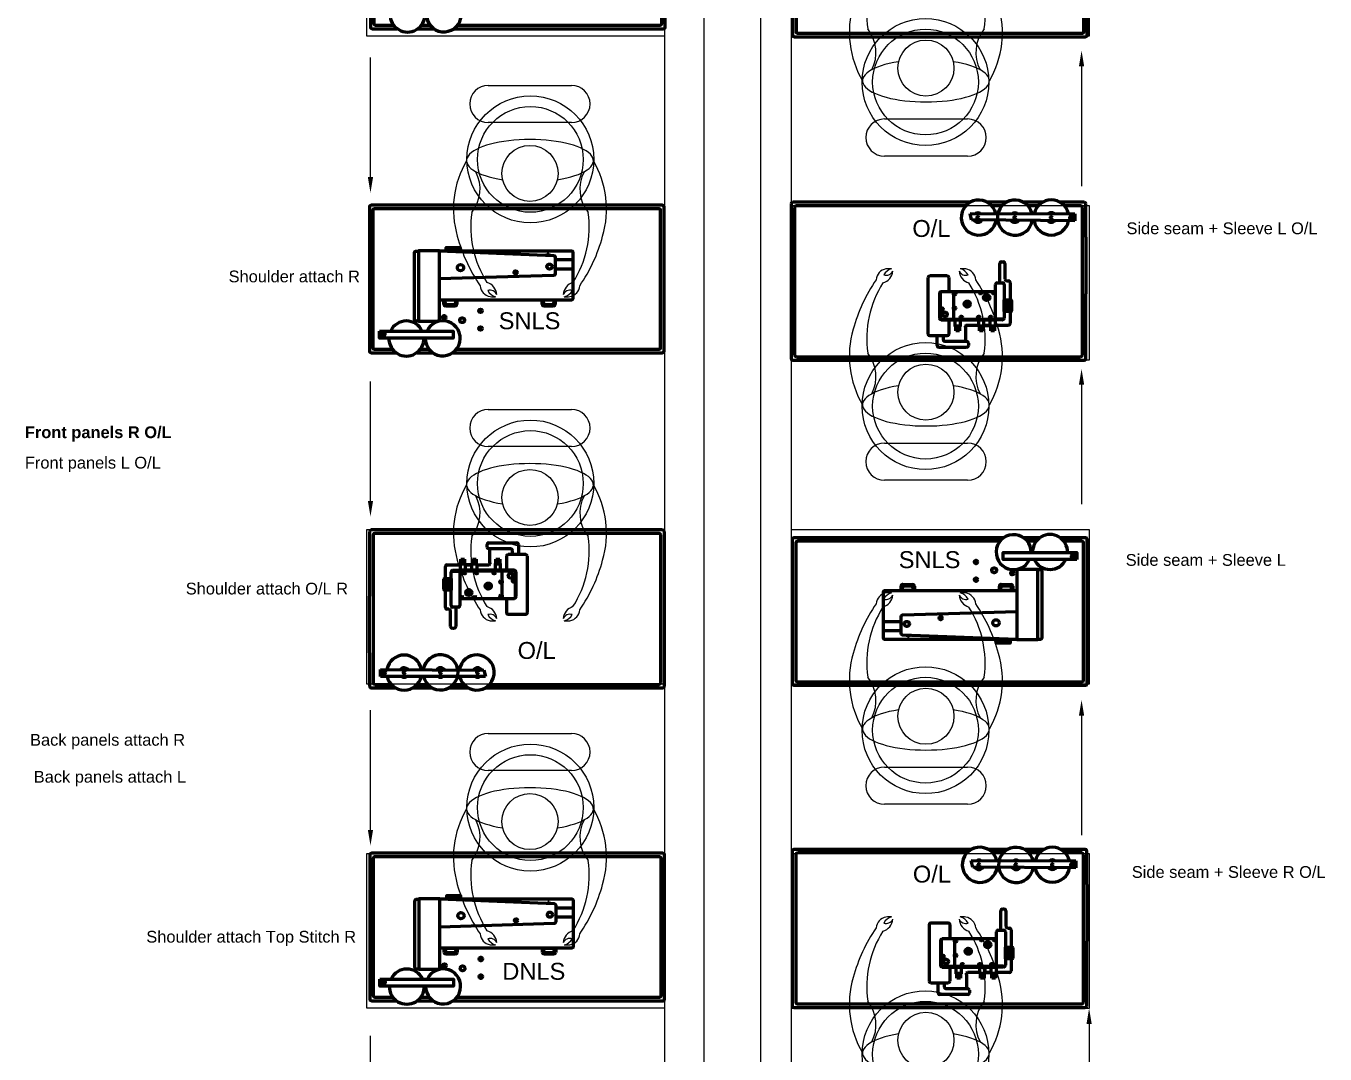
# Model space of a CAD drawing. Header units: feet. Extents: x 200 to 992, y 45 to 257.
# Drawn here: x 291.56 to 306.92, y 198.91 to 211.06 of the extents above; entities that cross this region are included whole.
import ezdxf

# ---------------------------------------------------------------- set-up
doc = ezdxf.new("R2010")
doc.units = ezdxf.units.FT
doc.header["$MEASUREMENT"] = 0
for name, color, linetype in [('assembly operations', 80, 'Continuous'), ('dimension', 100, 'Continuous'), ('machines', 21, 'Continuous'), ('ol mc', 190, 'Continuous'), ('prep side', 220, 'Continuous'), ('shank', 77, 'Continuous')]:
    doc.layers.add(name, color=color, linetype=linetype)
doc.styles.get("Standard").update_dxf_attribs({"font": 'arial.ttf'})

# ---------------------------------------------------------------- blocks, each defined once
blk = doc.blocks.new('snls block')
at = {"layer": 'machines', "linetype": 'ByBlock', "lineweight": 100}
for p, q in [((54.586, 84.152), (54.586, 84.133)), ((54.586, 84.152), (54.605, 84.152)), ((54.607, 84.133), (54.605, 84.152)), ((54.888, 84.077), (54.681, 84.077)), ((54.889, 83.97), (54.681, 83.97)), ((53.361, 83.553), (53.361, 83.605)), ((53.361, 83.605), (53.517, 83.605)), ((53.378, 83.57), (53.378, 83.605)), ((53.501, 83.605), (53.501, 83.57)), ((53.517, 83.605), (53.517, 83.553)), ((54.524, 83.553), (54.524, 83.605)), ((54.524, 83.605), (54.681, 83.605)), ((54.541, 83.57), (54.541, 83.605)), ((54.664, 83.605), (54.664, 83.57)), ((54.681, 83.605), (54.681, 83.553)), ((53.497, 83.533), (53.382, 83.533)), ((53.48, 83.549), (53.398, 83.549)), ((54.66, 83.533), (54.545, 83.533)), ((54.643, 83.549), (54.562, 83.549))]:
    blk.add_line(p, q, dxfattribs=at)
for points in [[(53.469, 82.981), (55.947, 82.981, 0.414214), (55.968, 83.002), (55.968, 84.703, 0.414214), (55.947, 84.724), (52.502, 84.724, 0.414214), (52.482, 84.703), (52.482, 83.002, 0.414214), (52.502, 82.981), (52.798, 82.981)], [(53.513, 83.023), (55.905, 83.023, 0.414214), (55.926, 83.043), (55.926, 84.662, 0.414214), (55.905, 84.683), (52.544, 84.683, 0.414214), (52.523, 84.662), (52.523, 83.043, 0.414214), (52.544, 83.023), (52.755, 83.023)]]:
    blk.add_lwpolyline(points, format="xyb", dxfattribs=at)
for points in [[(53.063, 83.355), (53.037, 83.355, -0.414214), (53.016, 83.375), (53.016, 84.161, -0.414214), (53.037, 84.182), (53.063, 84.182)], [(53.312, 84.185), (53.063, 84.185), (53.063, 83.355), (53.291, 83.355, 0.414214), (53.312, 83.375)], [(53.312, 84.185), (54.661, 84.131, -0.402601), (54.681, 84.11), (54.681, 83.914, -0.405445), (54.661, 83.893), (53.312, 83.853)], [(53.312, 84.185), (54.868, 84.185, -0.414214), (54.889, 84.164), (54.889, 83.624, -0.414214), (54.868, 83.604), (53.312, 83.604)]]:
    blk.add_lwpolyline(points, format="xyb", close=True, dxfattribs=at)
for points in [[(53.557, 84.185), (53.392, 84.185), (53.392, 84.225), (53.557, 84.225)], [(53.505, 84.185), (53.404, 84.185), (53.404, 84.222), (53.505, 84.222)], [(52.603, 83.237), (53.474, 83.237), (53.474, 83.154), (52.603, 83.154)], [(52.603, 83.237), (53.474, 83.237), (53.474, 83.154), (52.603, 83.154)]]:
    blk.add_lwpolyline(points, close=True, dxfattribs=at)
for points in [[(53.042, 82.981), (53.23, 82.981)], [(53.085, 83.023), (53.186, 83.023)]]:
    blk.add_lwpolyline(points, dxfattribs=at)
for centre, radius in [((54.613, 83.999), 0.0303), ((53.56, 83.986), 0.0369), ((54.212, 83.931), 0.0196), ((53.366, 83.399), 0.0206), ((53.796, 83.476), 0.0206), ((53.58, 83.365), 0.0285), ((53.796, 83.267), 0.0206), ((52.644, 83.202), 0.0219), ((52.644, 83.202), 0.0219)]:
    blk.add_circle(centre, radius, dxfattribs=at)
for centre, radius, start, end in [((53.398, 83.57), 0.0208, 180, 270), ((53.48, 83.57), 0.0208, 270, 0), ((54.562, 83.57), 0.0208, 180, 270), ((54.643, 83.57), 0.0208, 270, 0), ((53.382, 83.553), 0.0208, 180, 270), ((53.497, 83.553), 0.0208, 270, 0), ((54.545, 83.553), 0.0208, 180, 270), ((54.66, 83.553), 0.0208, 270, 0), ((52.92, 83.149), 0.207, 25.1747, 154.8253), ((53.35, 83.151), 0.207, 179.1324, 155.4718), ((52.92, 83.149), 0.207, 178.5457, 1.4543)]:
    blk.add_arc(centre, radius, start, end, dxfattribs=at)
blk = doc.blocks.new('sewing line')
for points in [[(-143.00379, 2.03551), (-143.00379, 65.14488), (-144.50379, 65.14488), (-144.50379, 2.03551)], [(-146.58825, 32.09349), (-145.60395, 32.09349)], [(-146.58825, 32.09349), (-145.60395, 32.09349)], [(-145.60395, 31.65416), (-146.58825, 31.65416)], [(-145.60395, 31.65416), (-146.58825, 31.65416)], [(-141.90364, 31.6962), (-140.91934, 31.6962)], [(-140.91934, 31.25687), (-141.90364, 31.25687)], [(-146.58825, 28.26349), (-145.60395, 28.26349)], [(-146.58825, 28.26349), (-145.60395, 28.26349)], [(-145.60395, 27.82416), (-146.58825, 27.82416)], [(-145.60395, 27.82416), (-146.58825, 27.82416)], [(-141.90364, 27.8662), (-140.91934, 27.8662)], [(-140.91934, 27.42687), (-141.90364, 27.42687)], [(-146.58825, 24.43349), (-145.60395, 24.43349)], [(-146.58825, 24.43349), (-145.60395, 24.43349)], [(-145.60395, 23.99416), (-146.58825, 23.99416)], [(-145.60395, 23.99416), (-146.58825, 23.99416)], [(-141.90364, 24.0362), (-140.91934, 24.0362)], [(-140.91934, 23.59687), (-141.90364, 23.59687)]]:
    blk.add_lwpolyline(points)
for points in [[(-144.50379, 32.67548), (-148.02443, 32.67548), (-148.02443, 34.50555), (-144.50379, 34.50555)], [(-143.00379, 34.50488), (-139.48316, 34.50488), (-139.48316, 32.67481), (-143.00379, 32.67481)], [(-143.00379, 30.67488), (-139.48316, 30.67488), (-139.48316, 28.84481), (-143.00379, 28.84481)], [(-144.50379, 25.01548), (-148.02443, 25.01548), (-148.02443, 26.84555), (-144.50379, 26.84555)], [(-144.50379, 25.01548), (-148.02443, 25.01548), (-148.02443, 26.84555), (-144.50379, 26.84555)], [(-143.00379, 26.84488), (-139.48316, 26.84488), (-139.48316, 25.01481), (-143.00379, 25.01481)], [(-144.50379, 21.18548), (-148.02443, 21.18548), (-148.02443, 23.01555), (-144.50379, 23.01555)], [(-143.00379, 23.01488), (-139.48316, 23.01488), (-139.48316, 21.18481), (-143.00379, 21.18481)]]:
    blk.add_lwpolyline(points, close=True)
at = {"linetype": 'ByBlock', "lineweight": -2}
for points in [[(-147.98115, 31.0087), (-147.98115, 32.42216)], [(-139.57244, 32.31696), (-139.57244, 30.9035)], [(-147.98115, 27.18164), (-147.98115, 28.5951)], [(-139.57244, 28.55522), (-139.57244, 27.14176)], [(-147.98115, 23.29433), (-147.98115, 24.70779)], [(-139.57244, 24.64453), (-139.57244, 23.23108)], [(-139.48316, 20.99981), (-139.48316, 19.58635)], [(-147.98115, 19.44647), (-147.98115, 20.85993)]]:
    blk.add_lwpolyline(points, dxfattribs=at)
for centre, radius in [((-141.41764, 32.13245), 0.75), ((-141.41764, 32.13245), 0.625), ((-141.41276, 32.29764), 0.3314), ((-146.08995, 31.21791), 0.75), ((-146.08995, 31.21791), 0.75), ((-146.08995, 31.21791), 0.625), ((-146.08995, 31.21791), 0.625), ((-146.09483, 31.05272), 0.3314), ((-146.09483, 31.05272), 0.3314), ((-141.41764, 28.30245), 0.75), ((-141.41764, 28.30245), 0.625), ((-141.41276, 28.46764), 0.3314), ((-146.08995, 27.38791), 0.75), ((-146.08995, 27.38791), 0.75), ((-146.08995, 27.38791), 0.625), ((-146.08995, 27.38791), 0.625), ((-146.09483, 27.22272), 0.3314), ((-146.09483, 27.22272), 0.3314), ((-141.41764, 24.47245), 0.75), ((-141.41764, 24.47245), 0.625), ((-141.41276, 24.63764), 0.3314), ((-146.08995, 23.55791), 0.75), ((-146.08995, 23.55791), 0.75), ((-146.08995, 23.55791), 0.625), ((-146.08995, 23.55791), 0.625), ((-146.09483, 23.39272), 0.3314), ((-146.09483, 23.39272), 0.3314), ((-141.41764, 20.64245), 0.75), ((-141.41764, 20.64245), 0.625), ((-141.41276, 20.80764), 0.3314)]:
    blk.add_circle(centre, radius)
for centre, radius, start, end in [((-140.88169, 32.92799), 1.23125, 147.594752, 187.866058), ((-141.94383, 32.92799), 1.23125, 352.133942, 32.405248), ((-141.18924, 32.71945), 1.12909, 163.502483, 210.433937), ((-141.63627, 32.71945), 1.12909, 329.566063, 16.497517), ((-142.44409, 32.48202), 0.44097, 332.367472, 38.991579), ((-140.38143, 32.48202), 0.44097, 141.008421, 207.632528), ((-146.58825, 31.87383), 0.21966, 90, 270), ((-146.58825, 31.87383), 0.21966, 90, 270), ((-145.60395, 31.87383), 0.21966, 270, 90), ((-145.60395, 31.87383), 0.21966, 270, 90), ((-141.90364, 31.47653), 0.21966, 90, 270), ((-140.91934, 31.47653), 0.21966, 270, 90), ((-145.87132, 30.63091), 1.12909, 149.566063, 196.497517), ((-145.87132, 30.63091), 1.12909, 149.566063, 196.497517), ((-146.31834, 30.63091), 1.12909, 343.502483, 30.433937), ((-146.31834, 30.63091), 1.12909, 343.502483, 30.433937), ((-147.12616, 30.86834), 0.44097, 321.008421, 27.632528), ((-147.12616, 30.86834), 0.44097, 321.008421, 27.632528), ((-145.0635, 30.86834), 0.44097, 152.367472, 218.991579), ((-145.0635, 30.86834), 0.44097, 152.367472, 218.991579), ((-145.56376, 30.42237), 1.23125, 172.133942, 212.405248), ((-145.56376, 30.42237), 1.23125, 172.133942, 212.405248), ((-146.6259, 30.42237), 1.23125, 327.594752, 7.866058), ((-146.6259, 30.42237), 1.23125, 327.594752, 7.866058), ((-145.09322, 30.81412), 1.92771, 195.151137, 214.435473), ((-145.09322, 30.81412), 1.92771, 195.151137, 214.435473), ((-147.09644, 30.81412), 1.92771, 325.564527, 344.848863), ((-147.09644, 30.81412), 1.92771, 325.564527, 344.848863), ((-141.86066, 29.78554), 0.14081, 100.122504, 175.609876), ((-141.96501, 29.91234), 0.16061, 285.828882, 355.212594), ((-141.78159, 29.7845), 0.1464, 104.680297, 152.481191), ((-141.88539, 29.93741), 0.08916, 253.018909, 334.439991), ((-141.83096, 29.20739), 0.71883, 89.022524, 94.34402), ((-140.94013, 29.93741), 0.08916, 205.560009, 286.981091), ((-140.86051, 29.91234), 0.16061, 184.787406, 254.171118), ((-140.99456, 29.20739), 0.71883, 85.65598, 90.977476), ((-141.04393, 29.7845), 0.1464, 27.518809, 75.319703), ((-140.96486, 29.78554), 0.14081, 4.390124, 79.877496), ((-146.54273, 29.73482), 0.14081, 184.390124, 259.877496), ((-146.54273, 29.73482), 0.14081, 184.390124, 259.877496), ((-146.64708, 29.60802), 0.16061, 4.787406, 74.171118), ((-146.64708, 29.60802), 0.16061, 4.787406, 74.171118), ((-146.56746, 29.58295), 0.08916, 25.560009, 106.981091), ((-146.56746, 29.58295), 0.08916, 25.560009, 106.981091), ((-146.46366, 29.73586), 0.1464, 207.518809, 255.319703), ((-146.46366, 29.73586), 0.1464, 207.518809, 255.319703), ((-145.54258, 29.60802), 0.16061, 105.828882, 175.212594), ((-145.54258, 29.60802), 0.16061, 105.828882, 175.212594), ((-145.6222, 29.58295), 0.08916, 73.018909, 154.439991), ((-145.6222, 29.58295), 0.08916, 73.018909, 154.439991), ((-145.726, 29.73586), 0.1464, 284.680297, 332.481191), ((-145.726, 29.73586), 0.1464, 284.680297, 332.481191), ((-145.64693, 29.73482), 0.14081, 280.122504, 355.609876), ((-145.64693, 29.73482), 0.14081, 280.122504, 355.609876), ((-140.41115, 28.70624), 1.92771, 145.564527, 164.848863), ((-140.88169, 29.09799), 1.23125, 147.594752, 187.866058), ((-141.94383, 29.09799), 1.23125, 352.133942, 32.405248), ((-142.41437, 28.70624), 1.92771, 15.151137, 34.435473), ((-146.51303, 30.31297), 0.71883, 265.65598, 270.977476), ((-146.51303, 30.31297), 0.71883, 265.65598, 270.977476), ((-145.67663, 30.31297), 0.71883, 269.022524, 274.34402), ((-145.67663, 30.31297), 0.71883, 269.022524, 274.34402), ((-141.18924, 28.88945), 1.12909, 163.502483, 210.433937), ((-141.63627, 28.88945), 1.12909, 329.566063, 16.497517), ((-142.44409, 28.65202), 0.44097, 332.367472, 38.991579), ((-140.38143, 28.65202), 0.44097, 141.008421, 207.632528), ((-146.58825, 28.04383), 0.21966, 90, 270), ((-146.58825, 28.04383), 0.21966, 90, 270), ((-145.60395, 28.04383), 0.21966, 270, 90), ((-145.60395, 28.04383), 0.21966, 270, 90), ((-141.90364, 27.64653), 0.21966, 90, 270), ((-140.91934, 27.64653), 0.21966, 270, 90), ((-145.87132, 26.80091), 1.12909, 149.566063, 196.497517), ((-145.87132, 26.80091), 1.12909, 149.566063, 196.497517), ((-146.31834, 26.80091), 1.12909, 343.502483, 30.433937), ((-146.31834, 26.80091), 1.12909, 343.502483, 30.433937), ((-147.12616, 27.03834), 0.44097, 321.008421, 27.632528), ((-147.12616, 27.03834), 0.44097, 321.008421, 27.632528), ((-145.0635, 27.03834), 0.44097, 152.367472, 218.991579), ((-145.0635, 27.03834), 0.44097, 152.367472, 218.991579), ((-145.56376, 26.59237), 1.23125, 172.133942, 212.405248), ((-145.56376, 26.59237), 1.23125, 172.133942, 212.405248), ((-146.6259, 26.59237), 1.23125, 327.594752, 7.866058), ((-146.6259, 26.59237), 1.23125, 327.594752, 7.866058), ((-145.09322, 26.98412), 1.92771, 195.151137, 214.435473), ((-145.09322, 26.98412), 1.92771, 195.151137, 214.435473), ((-147.09644, 26.98412), 1.92771, 325.564527, 344.848863), ((-147.09644, 26.98412), 1.92771, 325.564527, 344.848863), ((-140.41115, 24.87624), 1.92771, 145.564527, 164.848863), ((-141.86066, 25.95554), 0.14081, 100.122504, 175.609876), ((-141.96501, 26.08234), 0.16061, 285.828882, 355.212594), ((-141.78159, 25.9545), 0.1464, 104.680297, 152.481191), ((-141.88539, 26.10741), 0.08916, 253.018909, 334.439991), ((-141.83096, 25.37739), 0.71883, 89.022524, 94.34402), ((-140.94013, 26.10741), 0.08916, 205.560009, 286.981091), ((-140.86051, 26.08234), 0.16061, 184.787406, 254.171118), ((-140.99456, 25.37739), 0.71883, 85.65598, 90.977476), ((-141.04393, 25.9545), 0.1464, 27.518809, 75.319703), ((-140.96486, 25.95554), 0.14081, 4.390124, 79.877496), ((-142.41437, 24.87624), 1.92771, 15.151137, 34.435473), ((-146.54273, 25.90482), 0.14081, 184.390124, 259.877496), ((-146.54273, 25.90482), 0.14081, 184.390124, 259.877496), ((-146.64708, 25.77802), 0.16061, 4.787406, 74.171118), ((-146.64708, 25.77802), 0.16061, 4.787406, 74.171118), ((-146.56746, 25.75295), 0.08916, 25.560009, 106.981091), ((-146.56746, 25.75295), 0.08916, 25.560009, 106.981091), ((-146.46366, 25.90586), 0.1464, 207.518809, 255.319703), ((-146.46366, 25.90586), 0.1464, 207.518809, 255.319703), ((-145.54258, 25.77802), 0.16061, 105.828882, 175.212594), ((-145.54258, 25.77802), 0.16061, 105.828882, 175.212594), ((-145.6222, 25.75295), 0.08916, 73.018909, 154.439991), ((-145.6222, 25.75295), 0.08916, 73.018909, 154.439991), ((-145.726, 25.90586), 0.1464, 284.680297, 332.481191), ((-145.726, 25.90586), 0.1464, 284.680297, 332.481191), ((-145.64693, 25.90482), 0.14081, 280.122504, 355.609876), ((-145.64693, 25.90482), 0.14081, 280.122504, 355.609876), ((-140.88169, 25.26799), 1.23125, 147.594752, 187.866058), ((-141.94383, 25.26799), 1.23125, 352.133942, 32.405248), ((-146.51303, 26.48297), 0.71883, 265.65598, 270.977476), ((-146.51303, 26.48297), 0.71883, 265.65598, 270.977476), ((-145.67663, 26.48297), 0.71883, 269.022524, 274.34402), ((-145.67663, 26.48297), 0.71883, 269.022524, 274.34402), ((-141.18924, 25.05945), 1.12909, 163.502483, 210.433937), ((-141.63627, 25.05945), 1.12909, 329.566063, 16.497517), ((-142.44409, 24.82202), 0.44097, 332.367472, 38.991579), ((-140.38143, 24.82202), 0.44097, 141.008421, 207.632528), ((-146.58825, 24.21383), 0.21966, 90, 270), ((-146.58825, 24.21383), 0.21966, 90, 270), ((-145.60395, 24.21383), 0.21966, 270, 90), ((-145.60395, 24.21383), 0.21966, 270, 90), ((-141.90364, 23.81653), 0.21966, 90, 270), ((-140.91934, 23.81653), 0.21966, 270, 90), ((-145.87132, 22.97091), 1.12909, 149.566063, 196.497517), ((-145.87132, 22.97091), 1.12909, 149.566063, 196.497517), ((-146.31834, 22.97091), 1.12909, 343.502483, 30.433937), ((-146.31834, 22.97091), 1.12909, 343.502483, 30.433937), ((-147.12616, 23.20834), 0.44097, 321.008421, 27.632528), ((-147.12616, 23.20834), 0.44097, 321.008421, 27.632528), ((-145.0635, 23.20834), 0.44097, 152.367472, 218.991579), ((-145.0635, 23.20834), 0.44097, 152.367472, 218.991579), ((-145.56376, 22.76237), 1.23125, 172.133942, 212.405248), ((-145.56376, 22.76237), 1.23125, 172.133942, 212.405248), ((-146.6259, 22.76237), 1.23125, 327.594752, 7.866058), ((-146.6259, 22.76237), 1.23125, 327.594752, 7.866058), ((-145.09322, 23.15412), 1.92771, 195.151137, 214.435473), ((-145.09322, 23.15412), 1.92771, 195.151137, 214.435473), ((-147.09644, 23.15412), 1.92771, 325.564527, 344.848863), ((-147.09644, 23.15412), 1.92771, 325.564527, 344.848863), ((-140.41115, 21.04624), 1.92771, 145.564527, 164.848863), ((-141.86066, 22.12554), 0.14081, 100.122504, 175.609876), ((-141.96501, 22.25234), 0.16061, 285.828882, 355.212594), ((-141.78159, 22.1245), 0.1464, 104.680297, 152.481191), ((-141.88539, 22.27741), 0.08916, 253.018909, 334.439991), ((-141.83096, 21.54739), 0.71883, 89.022524, 94.34402), ((-140.94013, 22.27741), 0.08916, 205.560009, 286.981091), ((-140.86051, 22.25234), 0.16061, 184.787406, 254.171118), ((-140.99456, 21.54739), 0.71883, 85.65598, 90.977476), ((-141.04393, 22.1245), 0.1464, 27.518809, 75.319703), ((-140.96486, 22.12554), 0.14081, 4.390124, 79.877496), ((-142.41437, 21.04624), 1.92771, 15.151137, 34.435473), ((-146.54273, 22.07482), 0.14081, 184.390124, 259.877496), ((-146.54273, 22.07482), 0.14081, 184.390124, 259.877496), ((-146.64708, 21.94802), 0.16061, 4.787406, 74.171118), ((-146.64708, 21.94802), 0.16061, 4.787406, 74.171118), ((-146.56746, 21.92295), 0.08916, 25.560009, 106.981091), ((-146.56746, 21.92295), 0.08916, 25.560009, 106.981091), ((-146.46366, 22.07586), 0.1464, 207.518809, 255.319703), ((-146.46366, 22.07586), 0.1464, 207.518809, 255.319703), ((-145.54258, 21.94802), 0.16061, 105.828882, 175.212594), ((-145.54258, 21.94802), 0.16061, 105.828882, 175.212594), ((-145.6222, 21.92295), 0.08916, 73.018909, 154.439991), ((-145.6222, 21.92295), 0.08916, 73.018909, 154.439991), ((-145.726, 22.07586), 0.1464, 284.680297, 332.481191), ((-145.726, 22.07586), 0.1464, 284.680297, 332.481191), ((-145.64693, 22.07482), 0.14081, 280.122504, 355.609876), ((-145.64693, 22.07482), 0.14081, 280.122504, 355.609876), ((-140.88169, 21.43799), 1.23125, 147.594752, 187.866058), ((-141.94383, 21.43799), 1.23125, 352.133942, 32.405248), ((-146.51303, 22.65297), 0.71883, 265.65598, 270.977476), ((-146.51303, 22.65297), 0.71883, 265.65598, 270.977476), ((-145.67663, 22.65297), 0.71883, 269.022524, 274.34402), ((-145.67663, 22.65297), 0.71883, 269.022524, 274.34402), ((-141.18924, 21.22945), 1.12909, 163.502483, 210.433937), ((-141.63627, 21.22945), 1.12909, 329.566063, 16.497517), ((-142.44409, 20.99202), 0.44097, 332.367472, 38.991579), ((-140.38143, 20.99202), 0.44097, 141.008421, 207.632528)]:
    blk.add_arc(centre, radius, start, end)
for centre, major_axis in [((-141.41276, 32.14751), (0.75, 0)), ((-146.09483, 31.20285), (-0.75, 0)), ((-146.09483, 31.20285), (-0.75, 0)), ((-141.41276, 28.31751), (0.75, 0)), ((-146.09483, 27.37285), (-0.75, 0)), ((-146.09483, 27.37285), (-0.75, 0)), ((-141.41276, 24.48751), (0.75, 0)), ((-146.09483, 23.54285), (-0.75, 0)), ((-146.09483, 23.54285), (-0.75, 0)), ((-141.41276, 20.65751), (0.75, 0))]:
    blk.add_ellipse(centre, major_axis=major_axis, ratio=0.33333333, start_param=2.01554376, end_param=7.4092342)
at = {"linetype": 'ByBlock'}
for points in [[(-139.5416, 32.31696), (-139.57244, 32.50196), (-139.60327, 32.31696)], [(-147.95032, 31.0087), (-147.98115, 30.8237), (-148.01198, 31.0087)], [(-139.5416, 28.55522), (-139.57244, 28.74022), (-139.60327, 28.55522)], [(-147.95032, 27.18164), (-147.98115, 26.99664), (-148.01198, 27.18164)], [(-139.5416, 24.64453), (-139.57244, 24.82953), (-139.60327, 24.64453)], [(-147.95032, 23.29433), (-147.98115, 23.10933), (-148.01198, 23.29433)], [(-139.45233, 20.99981), (-139.48316, 21.18481), (-139.51399, 20.99981)]]:
    blk.add_solid(points, dxfattribs=at)
at = {"layer": 'dimension', "linetype": 'ByBlock', "lineweight": -2}
for points in [[(-144.03531, 3.12531), (-144.03531, 52.03519)], [(-143.37074, 42.20333), (-143.37074, 2.94031)]]:
    blk.add_lwpolyline(points, dxfattribs=at)
at = {"layer": 'machines', "linetype": 'ByBlock', "lineweight": 100}
for p, q in [((-143.00689, 30.69139), (-143.00689, 28.86539)), ((-140.88813, 30.71214), (-142.98614, 30.71214)), ((-142.96539, 30.64989), (-142.96539, 28.90689)), ((-140.94079, 30.67064), (-142.94464, 30.67064)), ((-140.87259, 30.50393), (-140.89117, 30.57984)), ((-140.89117, 30.57984), (-139.65087, 30.5766)), ((-140.45911, 30.71214), (-140.68729, 30.71214)), ((-140.51245, 30.67064), (-140.63463, 30.67064)), ((-140.0334, 30.71214), (-140.26102, 30.71214)), ((-140.08486, 30.67064), (-140.20768, 30.67064)), ((-139.54164, 30.71214), (-139.82768, 30.71214)), ((-139.58314, 30.67064), (-139.77622, 30.67064)), ((-139.65087, 30.5766), (-139.65087, 30.4936)), ((-139.56239, 30.3427), (-139.56239, 30.64989)), ((-139.52089, 30.29884), (-139.52089, 30.69139)), ((-139.65087, 30.4936), (-140.87259, 30.50393)), ((-139.56239, 29.58546), (-139.56239, 30.3427)), ((-139.52089, 30.29884), (-139.52089, 29.62799)), ((-140.54034, 29.7602), (-140.54034, 29.9885)), ((-140.51959, 30.00925), (-140.5001, 30.00925)), ((-140.47935, 29.9885), (-140.47935, 29.80474)), ((-141.38872, 29.82091), (-141.38872, 29.15691)), ((-141.16047, 29.84166), (-141.36797, 29.84166)), ((-141.13972, 29.65491), (-141.13972, 29.82091)), ((-141.24561, 29.65076), (-141.24561, 29.32706)), ((-140.58991, 29.65491), (-141.23316, 29.65491)), ((-141.08791, 29.65491), (-141.08791, 29.32291)), ((-140.78063, 29.65491), (-140.75349, 29.65491)), ((-140.78063, 29.64037), (-140.78063, 29.65491)), ((-140.75349, 29.65491), (-140.75349, 29.64037)), ((-140.62685, 29.65491), (-140.59971, 29.65491)), ((-140.62685, 29.64037), (-140.62685, 29.65491)), ((-140.59971, 29.65491), (-140.59971, 29.64037)), ((-140.58991, 29.32291), (-140.58991, 29.73945)), ((-140.58991, 29.32291), (-140.58991, 29.65491)), ((-140.56916, 29.7602), (-140.50671, 29.7602)), ((-140.48596, 29.73945), (-140.48596, 29.34366)), ((-140.4586, 29.78399), (-140.43912, 29.78399)), ((-140.41837, 29.76324), (-140.41837, 29.55874)), ((-141.25391, 29.63416), (-141.25391, 29.34366)), ((-141.08791, 29.64148), (-141.06907, 29.64148)), ((-141.08791, 29.61864), (-141.08791, 29.64148)), ((-141.06907, 29.61864), (-141.08791, 29.61864)), ((-141.06077, 29.63318), (-141.06077, 29.62694)), ((-140.76179, 29.63207), (-140.77233, 29.63207)), ((-140.60801, 29.63207), (-140.61855, 29.63207)), ((-140.48596, 29.55874), (-140.4075, 29.55874)), ((-140.48596, 29.41909), (-140.48596, 29.55874)), ((-140.45226, 29.53728), (-140.43566, 29.53728)), ((-140.4522, 29.52515), (-140.4356, 29.52515)), ((-140.4522, 29.51208), (-140.4356, 29.51208)), ((-140.4522, 29.50088), (-140.4356, 29.50088)), ((-140.45216, 29.55874), (-140.45216, 29.41909)), ((-140.45216, 29.55874), (-140.43556, 29.55874)), ((-140.4518, 29.54941), (-140.4352, 29.54941)), ((-140.43556, 29.55874), (-140.43556, 29.41909)), ((-140.3992, 29.55044), (-140.3992, 29.42739)), ((-139.56239, 28.90689), (-139.56239, 29.58546)), ((-139.52089, 28.86539), (-139.52089, 29.62799)), ((-141.08791, 29.47161), (-141.06907, 29.47161)), ((-141.08791, 29.44877), (-141.08791, 29.47161)), ((-141.06907, 29.44877), (-141.08791, 29.44877)), ((-141.06077, 29.46331), (-141.06077, 29.45707)), ((-140.4075, 29.41909), (-140.48596, 29.41909)), ((-140.4518, 29.48875), (-140.4352, 29.48875)), ((-140.4518, 29.47709), (-140.4352, 29.47709)), ((-140.4518, 29.46682), (-140.4352, 29.46682)), ((-140.4518, 29.45609), (-140.4352, 29.45609)), ((-140.45133, 29.4449), (-140.43473, 29.4449)), ((-140.45133, 29.4337), (-140.43473, 29.4337)), ((-140.45133, 29.42483), (-140.43473, 29.42483)), ((-140.41837, 29.41909), (-140.41837, 29.2773)), ((-141.24561, 29.33121), (-140.58991, 29.33121)), ((-141.23316, 29.32291), (-140.58991, 29.32291)), ((-141.13972, 29.15691), (-141.13972, 29.32291)), ((-141.13972, 29.32291), (-140.82, 29.32291)), ((-141.06749, 29.24305), (-141.06749, 29.32291)), ((-141.06749, 29.32291), (-141.00966, 29.32291)), ((-141.06749, 29.32291), (-141.06749, 29.32291)), ((-141.06749, 29.32291), (-141.06749, 29.32186)), ((-141.06749, 29.32186), (-141.06749, 29.32291)), ((-141.06749, 29.32186), (-141.06749, 29.32186)), ((-141.06749, 29.25135), (-141.00966, 29.25135)), ((-141.06749, 29.24305), (-141.00966, 29.24305)), ((-141.05968, 29.24304), (-141.01578, 29.24304)), ((-141.05968, 29.1929), (-141.05968, 29.24304)), ((-141.01578, 29.1929), (-141.05968, 29.1929)), ((-141.05243, 29.24305), (-141.05243, 29.1929)), ((-141.04466, 29.24305), (-141.04466, 29.1929)), ((-141.03659, 29.24305), (-141.03659, 29.1929)), ((-141.02852, 29.24305), (-141.02852, 29.1929)), ((-141.02134, 29.24305), (-141.02134, 29.1929)), ((-141.01578, 29.24304), (-141.01578, 29.1929)), ((-141.00966, 29.32291), (-141.00966, 29.24305)), ((-140.94383, 29.2358), (-140.94383, 29.24825)), ((-140.94383, 29.2358), (-140.94383, 29.06875)), ((-140.93254, 29.25655), (-140.93553, 29.25655)), ((-140.8747, 29.25655), (-140.93254, 29.25655)), ((-140.78795, 29.25655), (-140.8747, 29.25655)), ((-140.78795, 29.24305), (-140.78795, 29.32291)), ((-140.78795, 29.32291), (-140.73011, 29.32291)), ((-140.78795, 29.25135), (-140.73011, 29.25135)), ((-140.78795, 29.24305), (-140.73011, 29.24305)), ((-140.78098, 29.24304), (-140.73708, 29.24304)), ((-140.78098, 29.1929), (-140.78098, 29.24304)), ((-140.73708, 29.1929), (-140.78098, 29.1929)), ((-140.7738, 29.24305), (-140.7738, 29.1929)), ((-140.76663, 29.24305), (-140.76663, 29.1929)), ((-140.75975, 29.24305), (-140.75975, 29.1929)), ((-140.75318, 29.24305), (-140.75318, 29.1929)), ((-140.7454, 29.24305), (-140.7454, 29.1929)), ((-140.73708, 29.24304), (-140.73708, 29.1929)), ((-140.73011, 29.32291), (-140.73011, 29.24305)), ((-140.653, 29.25655), (-140.73011, 29.25655)), ((-140.73011, 29.25655), (-140.653, 29.25655)), ((-140.653, 29.25655), (-140.7057, 29.25655)), ((-140.653, 29.24305), (-140.653, 29.32291)), ((-140.653, 29.32291), (-140.59516, 29.32291)), ((-140.653, 29.25135), (-140.59516, 29.25135)), ((-140.653, 29.24305), (-140.59516, 29.24305)), ((-140.64543, 29.24304), (-140.60153, 29.24304)), ((-140.64543, 29.1929), (-140.64543, 29.24304)), ((-140.60153, 29.1929), (-140.64543, 29.1929)), ((-140.6372, 29.24305), (-140.6372, 29.1929)), ((-140.628, 29.24305), (-140.628, 29.1929)), ((-140.61928, 29.24305), (-140.61928, 29.1929)), ((-140.61057, 29.24305), (-140.61057, 29.1929)), ((-140.60153, 29.24304), (-140.60153, 29.1929)), ((-140.59516, 29.32291), (-140.59516, 29.24305)), ((-140.55423, 29.25655), (-140.59516, 29.25655)), ((-140.50671, 29.33121), (-140.58991, 29.33121)), ((-140.50671, 29.32291), (-140.58991, 29.32291)), ((-140.52483, 29.25655), (-140.55423, 29.25655)), ((-140.43912, 29.25655), (-140.52483, 29.25655)), ((-141.36797, 29.13616), (-141.16047, 29.13616)), ((-141.28096, 29.01726), (-141.28096, 29.13616)), ((-141.20972, 29.13616), (-141.20972, 29.0895)), ((-141.20075, 29.13616), (-141.16047, 29.13616)), ((-141.18897, 29.06875), (-140.93111, 29.06875)), ((-140.91036, 29.048), (-140.91036, 29.01726)), ((-142.94464, 28.88614), (-139.58314, 28.88614)), ((-140.99525, 28.99651), (-141.26021, 28.99651)), ((-140.93111, 28.99651), (-140.99525, 28.99651)), ((-142.98614, 28.84464), (-139.54164, 28.84464))]:
    blk.add_line(p, q, dxfattribs=at)
for centre, radius in [((-140.7983, 30.53056), 0.01059), ((-140.361, 30.53056), 0.01059), ((-139.93054, 30.53056), 0.01059), ((-139.69199, 30.52865), 0.02189), ((-140.92462, 29.50872), 0.03569), ((-140.92462, 29.50872), 0.01428), ((-140.6946, 29.58581), 0.03569), ((-140.6946, 29.58581), 0.01428), ((-141.22465, 29.44734), 0.01572), ((-141.1875, 29.38738), 0.02712), ((-140.99463, 29.3517), 0.01428), ((-140.78746, 29.3517), 0.01428), ((-140.64602, 29.3517), 0.01428)]:
    blk.add_circle(centre, radius, dxfattribs=at)
for centre, radius, start, end in [((-140.78771, 30.53056), 0.2075, 13.512598, 351.941839), ((-140.36007, 30.52981), 0.2075, 13.033836, 349.951975), ((-139.93054, 30.53193), 0.2075, 12.432427, 167.567573), ((-142.98614, 30.69139), 0.02075, 90, 180), ((-142.94464, 30.64989), 0.02075, 90, 180), ((-140.7983, 30.53056), 0.05577, 61.415125, 118.285722), ((-140.361, 30.53056), 0.05577, 59.041902, 120.658945), ((-139.93054, 30.53193), 0.05577, 54.353893, 125.346954), ((-139.58314, 30.64989), 0.02075, 0, 90), ((-139.54164, 30.69139), 0.02075, 0, 90), ((-140.7983, 30.53056), 0.05577, 208.779902, 330.251867), ((-140.361, 30.53056), 0.05577, 213.232928, 325.798841), ((-139.93054, 30.53193), 0.2075, 190.644339, 349.355661), ((-139.93054, 30.53193), 0.05577, 219.673494, 319.358275), ((-140.51959, 29.9885), 0.02075, 90, 180), ((-140.5001, 29.9885), 0.02075, 0, 90), ((-141.36797, 29.82091), 0.02075, 90, 180), ((-141.16047, 29.82091), 0.02075, 0, 90), ((-140.4586, 29.80474), 0.02075, 180, 270), ((-141.23316, 29.63416), 0.02075, 90, 180), ((-140.56916, 29.73945), 0.02075, 90, 180), ((-140.50671, 29.73945), 0.02075, 0, 90), ((-140.43912, 29.76324), 0.02075, 0, 90), ((-141.06907, 29.63318), 0.0083, 360, 90), ((-141.06907, 29.62694), 0.0083, 270, 0), ((-140.77233, 29.64037), 0.0083, 180, 270), ((-140.76179, 29.64037), 0.0083, 270, 0), ((-140.61855, 29.64037), 0.0083, 180, 270), ((-140.60801, 29.64037), 0.0083, 270, 0), ((-140.4075, 29.55044), 0.0083, 360, 90), ((-141.23316, 29.34366), 0.02075, 180, 270), ((-141.06907, 29.46331), 0.0083, 360, 90), ((-141.06907, 29.45707), 0.0083, 270, 0), ((-140.50671, 29.34366), 0.02075, 270, 0), ((-140.4075, 29.42739), 0.0083, 270, 0), ((-140.93553, 29.24825), 0.0083, 90, 180), ((-140.50671, 29.32706), 0.00415, 270, 90), ((-140.43912, 29.2773), 0.02075, 270, 0), ((-141.36797, 29.15691), 0.02075, 180, 270), ((-141.18897, 29.0895), 0.02075, 180, 270), ((-141.16047, 29.15691), 0.02075, 270, 0), ((-140.93111, 29.048), 0.02075, 0, 90), ((-142.94464, 28.90689), 0.02075, 180, 270), ((-141.26021, 29.01726), 0.02075, 180, 270), ((-140.93111, 29.01726), 0.02075, 270, 0), ((-139.58314, 28.90689), 0.02075, 270, 0), ((-142.98614, 28.86539), 0.02075, 180, 270), ((-139.54164, 28.86539), 0.02075, 270, 0)]:
    blk.add_arc(centre, radius, start, end, dxfattribs=at)
at = {"layer": 'ol mc', "linetype": 'ByBlock', "lineweight": 100}
for p, q in [((-147.99209, 26.81957), (-147.99209, 26.05697)), ((-144.52684, 26.84032), (-147.97134, 26.84032)), ((-147.95059, 26.77807), (-147.95059, 26.0995)), ((-144.56834, 26.79882), (-147.92984, 26.79882)), ((-144.54759, 25.03507), (-144.54759, 26.77807)), ((-144.50609, 24.99357), (-144.50609, 26.81957)), ((-146.60262, 26.63696), (-146.60262, 26.66769)), ((-146.58187, 26.68844), (-146.51773, 26.68844)), ((-146.32402, 26.61621), (-146.58187, 26.61621)), ((-146.56915, 26.44915), (-146.56915, 26.61621)), ((-146.51773, 26.68844), (-146.25277, 26.68844)), ((-146.30327, 26.54879), (-146.30327, 26.59546)), ((-146.23202, 26.66769), (-146.23202, 26.54879)), ((-147.07387, 26.4284), (-146.98815, 26.4284)), ((-146.98815, 26.4284), (-146.95876, 26.4284)), ((-146.95876, 26.4284), (-146.91782, 26.4284)), ((-146.91782, 26.36204), (-146.91782, 26.44191)), ((-146.85998, 26.44191), (-146.91782, 26.44191)), ((-146.85998, 26.43361), (-146.91782, 26.43361)), ((-146.91145, 26.44191), (-146.91145, 26.49205)), ((-146.91145, 26.49205), (-146.86756, 26.49205)), ((-146.86756, 26.44191), (-146.91145, 26.44191)), ((-146.90242, 26.44191), (-146.90242, 26.49205)), ((-146.8937, 26.44191), (-146.8937, 26.49205)), ((-146.88499, 26.44191), (-146.88499, 26.49205)), ((-146.87579, 26.44191), (-146.87579, 26.49205)), ((-146.86756, 26.49205), (-146.86756, 26.44191)), ((-146.85998, 26.44191), (-146.85998, 26.36204)), ((-146.85998, 26.4284), (-146.80728, 26.4284)), ((-146.85998, 26.4284), (-146.78287, 26.4284)), ((-146.78287, 26.4284), (-146.85998, 26.4284)), ((-146.78287, 26.36204), (-146.78287, 26.44191)), ((-146.72503, 26.44191), (-146.78287, 26.44191)), ((-146.72503, 26.43361), (-146.78287, 26.43361)), ((-146.7759, 26.44191), (-146.7759, 26.49205)), ((-146.7759, 26.49205), (-146.73201, 26.49205)), ((-146.73201, 26.44191), (-146.7759, 26.44191)), ((-146.76758, 26.44191), (-146.76758, 26.49205)), ((-146.75981, 26.44191), (-146.75981, 26.49205)), ((-146.75323, 26.44191), (-146.75323, 26.49205)), ((-146.74635, 26.44191), (-146.74635, 26.49205)), ((-146.73918, 26.44191), (-146.73918, 26.49205)), ((-146.73201, 26.49205), (-146.73201, 26.44191)), ((-146.72503, 26.44191), (-146.72503, 26.36204)), ((-146.72503, 26.4284), (-146.63828, 26.4284)), ((-146.63828, 26.4284), (-146.58044, 26.4284)), ((-146.58044, 26.4284), (-146.57745, 26.4284)), ((-146.56915, 26.44915), (-146.56915, 26.4367)), ((-146.50333, 26.36204), (-146.50333, 26.44191)), ((-146.44549, 26.44191), (-146.50333, 26.44191)), ((-146.44549, 26.43361), (-146.50333, 26.43361)), ((-146.49721, 26.44191), (-146.49721, 26.49205)), ((-146.49721, 26.49205), (-146.45331, 26.49205)), ((-146.45331, 26.44191), (-146.49721, 26.44191)), ((-146.49164, 26.44191), (-146.49164, 26.49205)), ((-146.48447, 26.44191), (-146.48447, 26.49205)), ((-146.4764, 26.44191), (-146.4764, 26.49205)), ((-146.46832, 26.44191), (-146.46832, 26.49205)), ((-146.46055, 26.44191), (-146.46055, 26.49205)), ((-146.45331, 26.49205), (-146.45331, 26.44191)), ((-146.44549, 26.44191), (-146.44549, 26.36204)), ((-146.37326, 26.52804), (-146.37326, 26.36204)), ((-146.14501, 26.54879), (-146.35251, 26.54879)), ((-146.31223, 26.54879), (-146.35251, 26.54879)), ((-146.12426, 25.86404), (-146.12426, 26.52804)), ((-147.09462, 26.26587), (-147.09462, 26.40765)), ((-147.02703, 25.9455), (-147.02703, 26.34129)), ((-147.00628, 26.36204), (-146.92307, 26.36204)), ((-147.00628, 26.35374), (-146.92307, 26.35374)), ((-146.27982, 26.36204), (-146.92307, 26.36204)), ((-146.92307, 26.36204), (-146.92307, 26.03004)), ((-146.92307, 26.36204), (-146.92307, 25.9455)), ((-146.26737, 26.35374), (-146.92307, 26.35374)), ((-146.85998, 26.36204), (-146.91782, 26.36204)), ((-146.72503, 26.36204), (-146.78287, 26.36204)), ((-146.37326, 26.36204), (-146.69299, 26.36204)), ((-146.44549, 26.36204), (-146.50333, 26.36204)), ((-146.44549, 26.36204), (-146.44549, 26.3631)), ((-146.44549, 26.3631), (-146.44549, 26.3631)), ((-146.44549, 26.3631), (-146.44549, 26.36204)), ((-146.44549, 26.36204), (-146.44549, 26.36204)), ((-146.42507, 26.03004), (-146.42507, 26.36204)), ((-146.26737, 26.03419), (-146.26737, 26.35789)), ((-146.25907, 26.05079), (-146.25907, 26.34129)), ((-147.11378, 26.13452), (-147.11378, 26.25757)), ((-147.10548, 26.26587), (-147.02703, 26.26587)), ((-147.02703, 26.12622), (-147.10548, 26.12622)), ((-147.09462, 25.92171), (-147.09462, 26.12622)), ((-147.06165, 26.26012), (-147.07825, 26.26012)), ((-147.06165, 26.25126), (-147.07825, 26.25126)), ((-147.06165, 26.24006), (-147.07825, 26.24006)), ((-147.06119, 26.22886), (-147.07779, 26.22886)), ((-147.06119, 26.21813), (-147.07779, 26.21813)), ((-147.06119, 26.20787), (-147.07779, 26.20787)), ((-147.06119, 26.1962), (-147.07779, 26.1962)), ((-147.06119, 26.13555), (-147.07779, 26.13555)), ((-147.07742, 26.12622), (-147.07742, 26.26587)), ((-147.06082, 26.12622), (-147.07742, 26.12622)), ((-147.06078, 26.18407), (-147.07738, 26.18407)), ((-147.06078, 26.17287), (-147.07738, 26.17287)), ((-147.06078, 26.15981), (-147.07738, 26.15981)), ((-147.06072, 26.14768), (-147.07732, 26.14768)), ((-147.06082, 26.12622), (-147.06082, 26.26587)), ((-147.02703, 26.26587), (-147.02703, 26.12622)), ((-146.45222, 26.22165), (-146.45222, 26.22789)), ((-146.44392, 26.23619), (-146.42507, 26.23619)), ((-146.42507, 26.21335), (-146.44392, 26.21335)), ((-146.42507, 26.23619), (-146.42507, 26.21335)), ((-147.99209, 25.38612), (-147.99209, 26.05697)), ((-147.95059, 26.0995), (-147.95059, 25.34226)), ((-146.92307, 26.03004), (-146.27982, 26.03004)), ((-146.91328, 26.03004), (-146.91328, 26.04458)), ((-146.88613, 26.03004), (-146.91328, 26.03004)), ((-146.90498, 26.05288), (-146.89443, 26.05288)), ((-146.88613, 26.04458), (-146.88613, 26.03004)), ((-146.75949, 26.03004), (-146.75949, 26.04458)), ((-146.73235, 26.03004), (-146.75949, 26.03004)), ((-146.75119, 26.05288), (-146.74065, 26.05288)), ((-146.73235, 26.04458), (-146.73235, 26.03004)), ((-146.45222, 26.05178), (-146.45222, 26.05802)), ((-146.44392, 26.06632), (-146.42507, 26.06632)), ((-146.42507, 26.04348), (-146.44392, 26.04348)), ((-146.42507, 26.06632), (-146.42507, 26.04348)), ((-146.37326, 26.03004), (-146.37326, 25.86404)), ((-147.05438, 25.90096), (-147.07387, 25.90096)), ((-147.03363, 25.69646), (-147.03363, 25.88021)), ((-146.94382, 25.92475), (-147.00628, 25.92475)), ((-146.97265, 25.92475), (-146.97265, 25.69646)), ((-146.35251, 25.84329), (-146.14501, 25.84329)), ((-146.9934, 25.67571), (-147.01288, 25.67571)), ((-147.99209, 25.38612), (-147.99209, 24.99357)), ((-147.95059, 25.34226), (-147.95059, 25.03507)), ((-147.86212, 25.19135), (-146.64039, 25.18103)), ((-147.86212, 25.10835), (-147.86212, 25.19135)), ((-146.62182, 25.10512), (-147.86212, 25.10835)), ((-146.64039, 25.18103), (-146.62182, 25.10512)), ((-147.97134, 24.97282), (-147.6853, 24.97282)), ((-147.92984, 25.01432), (-147.73676, 25.01432)), ((-147.47958, 24.97282), (-147.25196, 24.97282)), ((-147.42812, 25.01432), (-147.3053, 25.01432)), ((-147.05387, 24.97282), (-146.82569, 24.97282)), ((-147.00053, 25.01432), (-146.87835, 25.01432)), ((-146.62485, 24.97282), (-144.52684, 24.97282)), ((-146.5722, 25.01432), (-144.56834, 25.01432)), ((-142.99424, 23.04202), (-142.99424, 21.21602)), ((-140.87547, 23.06277), (-142.97349, 23.06277)), ((-140.44646, 23.06277), (-140.67463, 23.06277)), ((-140.02074, 23.06277), (-140.24837, 23.06277)), ((-139.52899, 23.06277), (-139.81503, 23.06277)), ((-139.50824, 22.64947), (-139.50824, 23.04202)), ((-142.95274, 23.00052), (-142.95274, 21.25752)), ((-140.92813, 23.02127), (-142.93199, 23.02127)), ((-140.85994, 22.85455), (-140.87851, 22.93047)), ((-140.87851, 22.93047), (-139.63821, 22.92723)), ((-140.4998, 23.02127), (-140.62197, 23.02127)), ((-140.07221, 23.02127), (-140.19503, 23.02127)), ((-139.57049, 23.02127), (-139.76356, 23.02127)), ((-139.63821, 22.92723), (-139.63821, 22.84423)), ((-139.54974, 22.69332), (-139.54974, 23.00052)), ((-139.63821, 22.84423), (-140.85994, 22.85455)), ((-139.54974, 21.93608), (-139.54974, 22.69332)), ((-139.50824, 22.64947), (-139.50824, 21.97862)), ((-140.52768, 22.11083), (-140.52768, 22.33912)), ((-140.50693, 22.35987), (-140.48744, 22.35987)), ((-140.46669, 22.33912), (-140.46669, 22.15537)), ((-141.37606, 22.17154), (-141.37606, 21.50754)), ((-141.14781, 22.19229), (-141.35531, 22.19229)), ((-141.12706, 22.00554), (-141.12706, 22.17154)), ((-140.44594, 22.13462), (-140.42646, 22.13462)), ((-141.24126, 21.98479), (-141.24126, 21.69429)), ((-141.23296, 22.00139), (-141.23296, 21.67769)), ((-140.57726, 22.00554), (-141.22051, 22.00554)), ((-141.07526, 22.00554), (-141.07526, 21.67354)), ((-141.07526, 21.99211), (-141.05641, 21.99211)), ((-141.07526, 21.96927), (-141.07526, 21.99211)), ((-141.05641, 21.96927), (-141.07526, 21.96927)), ((-141.04811, 21.98381), (-141.04811, 21.97757)), ((-140.76798, 22.00554), (-140.74083, 22.00554)), ((-140.76798, 21.991), (-140.76798, 22.00554)), ((-140.74913, 21.9827), (-140.75968, 21.9827)), ((-140.74083, 22.00554), (-140.74083, 21.991)), ((-140.6142, 22.00554), (-140.58705, 22.00554)), ((-140.6142, 21.991), (-140.6142, 22.00554)), ((-140.59535, 21.9827), (-140.6059, 21.9827)), ((-140.58705, 22.00554), (-140.58705, 21.991)), ((-140.57726, 21.67354), (-140.57726, 22.09008)), ((-140.57726, 21.67354), (-140.57726, 22.00554)), ((-140.55651, 22.11083), (-140.49405, 22.11083)), ((-140.4733, 22.09008), (-140.4733, 21.69429)), ((-140.40571, 22.11387), (-140.40571, 21.90937)), ((-139.50824, 21.21602), (-139.50824, 21.97862)), ((-141.07526, 21.82223), (-141.05641, 21.82223)), ((-141.07526, 21.79939), (-141.07526, 21.82223)), ((-141.04811, 21.81393), (-141.04811, 21.80769)), ((-140.4733, 21.90937), (-140.39485, 21.90937)), ((-140.4733, 21.76971), (-140.4733, 21.90937)), ((-140.43961, 21.8879), (-140.42301, 21.8879)), ((-140.43954, 21.87577), (-140.42294, 21.87577)), ((-140.43954, 21.86271), (-140.42294, 21.86271)), ((-140.43954, 21.85151), (-140.42294, 21.85151)), ((-140.4395, 21.90937), (-140.4395, 21.76971)), ((-140.4395, 21.90937), (-140.4229, 21.90937)), ((-140.43914, 21.90004), (-140.42254, 21.90004)), ((-140.43914, 21.83938), (-140.42254, 21.83938)), ((-140.43914, 21.82772), (-140.42254, 21.82772)), ((-140.43914, 21.81745), (-140.42254, 21.81745)), ((-140.4229, 21.90937), (-140.4229, 21.76971)), ((-140.38655, 21.90107), (-140.38655, 21.77801)), ((-139.54974, 21.25752), (-139.54974, 21.93608)), ((-141.23296, 21.68184), (-140.57726, 21.68184)), ((-141.22051, 21.67354), (-140.57726, 21.67354)), ((-141.12706, 21.50754), (-141.12706, 21.67354)), ((-141.12706, 21.67354), (-140.80734, 21.67354)), ((-141.05641, 21.79939), (-141.07526, 21.79939)), ((-141.05484, 21.59367), (-141.05484, 21.67354)), ((-141.05484, 21.67354), (-140.997, 21.67354)), ((-141.05484, 21.67354), (-141.05484, 21.67354)), ((-141.05484, 21.67354), (-141.05484, 21.67248)), ((-141.05484, 21.67248), (-141.05484, 21.67354)), ((-141.05484, 21.67248), (-141.05484, 21.67248)), ((-140.997, 21.67354), (-140.997, 21.59367)), ((-140.77529, 21.59367), (-140.77529, 21.67354)), ((-140.77529, 21.67354), (-140.71746, 21.67354)), ((-140.71746, 21.67354), (-140.71746, 21.59367)), ((-140.64034, 21.59367), (-140.64034, 21.67354)), ((-140.64034, 21.67354), (-140.58251, 21.67354)), ((-140.58251, 21.67354), (-140.58251, 21.59367)), ((-140.49405, 21.68184), (-140.57726, 21.68184)), ((-140.49405, 21.67354), (-140.57726, 21.67354)), ((-140.39485, 21.76971), (-140.4733, 21.76971)), ((-140.43914, 21.80672), (-140.42254, 21.80672)), ((-140.43867, 21.79552), (-140.42207, 21.79552)), ((-140.43867, 21.78433), (-140.42207, 21.78433)), ((-140.43867, 21.77546), (-140.42207, 21.77546)), ((-140.40571, 21.76971), (-140.40571, 21.62793)), ((-141.05484, 21.60197), (-140.997, 21.60197)), ((-141.05484, 21.59367), (-140.997, 21.59367)), ((-141.04702, 21.59367), (-141.00312, 21.59367)), ((-141.04702, 21.54353), (-141.04702, 21.59367)), ((-141.00312, 21.54353), (-141.04702, 21.54353)), ((-141.03978, 21.59367), (-141.03978, 21.54353)), ((-141.032, 21.59367), (-141.032, 21.54353)), ((-141.02393, 21.59367), (-141.02393, 21.54353)), ((-141.01586, 21.59367), (-141.01586, 21.54353)), ((-141.00868, 21.59367), (-141.00868, 21.54353)), ((-141.00312, 21.59367), (-141.00312, 21.54353)), ((-140.93117, 21.58643), (-140.93117, 21.59888)), ((-140.93117, 21.58643), (-140.93117, 21.41937)), ((-140.91988, 21.60718), (-140.92287, 21.60718)), ((-140.86205, 21.60718), (-140.91988, 21.60718)), ((-140.77529, 21.60718), (-140.86205, 21.60718)), ((-140.77529, 21.60197), (-140.71746, 21.60197)), ((-140.77529, 21.59367), (-140.71746, 21.59367)), ((-140.76832, 21.59367), (-140.72442, 21.59367)), ((-140.76832, 21.54353), (-140.76832, 21.59367)), ((-140.72442, 21.54353), (-140.76832, 21.54353)), ((-140.76115, 21.59367), (-140.76115, 21.54353)), ((-140.75397, 21.59367), (-140.75397, 21.54353)), ((-140.7471, 21.59367), (-140.7471, 21.54353)), ((-140.74052, 21.59367), (-140.74052, 21.54353)), ((-140.73275, 21.59367), (-140.73275, 21.54353)), ((-140.72442, 21.59367), (-140.72442, 21.54353)), ((-140.64034, 21.60718), (-140.71746, 21.60718)), ((-140.71746, 21.60718), (-140.64034, 21.60718)), ((-140.64034, 21.60718), (-140.69304, 21.60718)), ((-140.64034, 21.60197), (-140.58251, 21.60197)), ((-140.64034, 21.59367), (-140.58251, 21.59367)), ((-140.63277, 21.59367), (-140.58887, 21.59367)), ((-140.63277, 21.54353), (-140.63277, 21.59367)), ((-140.58887, 21.54353), (-140.63277, 21.54353)), ((-140.62454, 21.59367), (-140.62454, 21.54353)), ((-140.61534, 21.59367), (-140.61534, 21.54353)), ((-140.60662, 21.59367), (-140.60662, 21.54353)), ((-140.59791, 21.59367), (-140.59791, 21.54353)), ((-140.58887, 21.59367), (-140.58887, 21.54353)), ((-140.54157, 21.60718), (-140.58251, 21.60718)), ((-140.51218, 21.60718), (-140.54157, 21.60718)), ((-140.42646, 21.60718), (-140.51218, 21.60718)), ((-141.35531, 21.48679), (-141.14781, 21.48679)), ((-141.26831, 21.36789), (-141.26831, 21.48679)), ((-141.19706, 21.48679), (-141.19706, 21.44012)), ((-141.1881, 21.48679), (-141.14781, 21.48679)), ((-141.17631, 21.41937), (-140.91846, 21.41937)), ((-140.89771, 21.39862), (-140.89771, 21.36789)), ((-142.93199, 21.23677), (-139.57049, 21.23677)), ((-140.98259, 21.34714), (-141.24756, 21.34714)), ((-140.91846, 21.34714), (-140.98259, 21.34714)), ((-142.97349, 21.19527), (-139.52899, 21.19527))]:
    blk.add_line(p, q, dxfattribs=at)
for centre, radius in [((-146.86696, 26.33326), 0.01428), ((-146.72552, 26.33326), 0.01428), ((-146.51836, 26.33326), 0.01428), ((-146.32548, 26.29757), 0.02712), ((-146.81839, 26.09915), 0.03569), ((-146.58836, 26.17623), 0.03569), ((-146.58836, 26.17623), 0.01428), ((-146.28833, 26.23762), 0.01572), ((-146.81839, 26.09915), 0.01428), ((-147.821, 25.15631), 0.02189), ((-147.58244, 25.1544), 0.01059), ((-147.15199, 25.1544), 0.01059), ((-146.71468, 25.1544), 0.01059), ((-140.78564, 22.88119), 0.01059), ((-140.34834, 22.88119), 0.01059), ((-139.91789, 22.88119), 0.01059), ((-139.67933, 22.87928), 0.02189), ((-140.68194, 21.93643), 0.03569), ((-141.212, 21.79797), 0.01572), ((-140.91196, 21.85935), 0.03569), ((-140.91196, 21.85935), 0.01428), ((-140.68194, 21.93643), 0.01428), ((-141.17485, 21.73801), 0.02712), ((-140.98197, 21.70232), 0.01428), ((-140.77481, 21.70232), 0.01428), ((-140.63336, 21.70232), 0.01428)]:
    blk.add_circle(centre, radius, dxfattribs=at)
for centre, radius, start, end in [((-147.97134, 26.81957), 0.02075, 90, 180), ((-147.92984, 26.77807), 0.02075, 90, 180), ((-144.56834, 26.77807), 0.02075, 0, 90), ((-144.52684, 26.81957), 0.02075, 0, 90), ((-146.58187, 26.66769), 0.02075, 90, 180), ((-146.58187, 26.63696), 0.02075, 180, 270), ((-146.32402, 26.59546), 0.02075, 0, 90), ((-146.25277, 26.66769), 0.02075, 0, 90), ((-147.07387, 26.40765), 0.02075, 90, 180), ((-146.57745, 26.4367), 0.0083, 270, 0), ((-146.35251, 26.52804), 0.02075, 90, 180), ((-146.14501, 26.52804), 0.02075, 0, 90), ((-147.00628, 26.34129), 0.02075, 90, 180), ((-147.00628, 26.35789), 0.00415, 90, 270), ((-146.27982, 26.34129), 0.02075, 0, 90), ((-147.10548, 26.25757), 0.0083, 90, 180), ((-147.10548, 26.13452), 0.0083, 180, 270), ((-146.44392, 26.22789), 0.0083, 90, 180), ((-146.44392, 26.22165), 0.0083, 180, 270), ((-146.90498, 26.04458), 0.0083, 90, 180), ((-146.89443, 26.04458), 0.0083, 360, 90), ((-146.75119, 26.04458), 0.0083, 90, 180), ((-146.74065, 26.04458), 0.0083, 360, 90), ((-146.44392, 26.05802), 0.0083, 90, 180), ((-146.44392, 26.05178), 0.0083, 180, 270), ((-146.27982, 26.05079), 0.02075, 270, 0), ((-147.07387, 25.92171), 0.02075, 180, 270), ((-147.05438, 25.88021), 0.02075, 0, 90), ((-147.00628, 25.9455), 0.02075, 180, 270), ((-146.94382, 25.9455), 0.02075, 270, 0), ((-146.35251, 25.86404), 0.02075, 180, 270), ((-146.14501, 25.86404), 0.02075, 270, 0), ((-147.01288, 25.69646), 0.02075, 180, 270), ((-146.9934, 25.69646), 0.02075, 270, 0), ((-147.58244, 25.15303), 0.2075, 10.644339, 169.355661), ((-147.15292, 25.15515), 0.2075, 193.033836, 169.951975), ((-146.72527, 25.1544), 0.2075, 193.512598, 171.941839), ((-147.58244, 25.15303), 0.05577, 39.673494, 139.358275), ((-147.15199, 25.1544), 0.05577, 33.232928, 145.798841), ((-146.71468, 25.1544), 0.05577, 28.779902, 150.251867), ((-147.58244, 25.15303), 0.2075, 192.432427, 347.567573), ((-147.58244, 25.15303), 0.05577, 234.353893, 305.346954), ((-147.15199, 25.1544), 0.05577, 239.041902, 300.658945), ((-146.71468, 25.1544), 0.05577, 241.415125, 298.285722), ((-147.97134, 24.99357), 0.02075, 180, 270), ((-147.92984, 25.03507), 0.02075, 180, 270), ((-144.56834, 25.03507), 0.02075, 270, 0), ((-144.52684, 24.99357), 0.02075, 270, 0), ((-142.97349, 23.04202), 0.02075, 90, 180), ((-140.77505, 22.88119), 0.2075, 13.512598, 351.941839), ((-140.34741, 22.88043), 0.2075, 13.033836, 349.951975), ((-139.91789, 22.88256), 0.2075, 12.432427, 167.567573), ((-139.52899, 23.04202), 0.02075, 0, 90), ((-142.93199, 23.00052), 0.02075, 90, 180), ((-140.78564, 22.88119), 0.05577, 61.415125, 118.285722), ((-140.34834, 22.88119), 0.05577, 59.041902, 120.658945), ((-139.91789, 22.88256), 0.05577, 54.353893, 125.346954), ((-139.57049, 23.00052), 0.02075, 0, 90), ((-140.78564, 22.88119), 0.05577, 208.779902, 330.251867), ((-140.34834, 22.88119), 0.05577, 213.232928, 325.798841), ((-139.91789, 22.88256), 0.2075, 190.644339, 349.355661), ((-139.91789, 22.88256), 0.05577, 219.673494, 319.358275), ((-140.50693, 22.33912), 0.02075, 90, 180), ((-140.48744, 22.33912), 0.02075, 0, 90), ((-141.35531, 22.17154), 0.02075, 90, 180), ((-141.14781, 22.17154), 0.02075, 0, 90), ((-140.44594, 22.15537), 0.02075, 180, 270), ((-140.42646, 22.11387), 0.02075, 0, 90), ((-141.22051, 21.98479), 0.02075, 90, 180), ((-141.05641, 21.98381), 0.0083, 360, 90), ((-141.05641, 21.97757), 0.0083, 270, 0), ((-140.75968, 21.991), 0.0083, 180, 270), ((-140.74913, 21.991), 0.0083, 270, 0), ((-140.6059, 21.991), 0.0083, 180, 270), ((-140.59535, 21.991), 0.0083, 270, 0), ((-140.55651, 22.09008), 0.02075, 90, 180), ((-140.49405, 22.09008), 0.02075, 0, 90), ((-141.05641, 21.81393), 0.0083, 360, 90), ((-140.39485, 21.90107), 0.0083, 360, 90), ((-141.22051, 21.69429), 0.02075, 180, 270), ((-141.05641, 21.80769), 0.0083, 270, 0), ((-140.49405, 21.69429), 0.02075, 270, 0), ((-140.49405, 21.67769), 0.00415, 270, 90), ((-140.39485, 21.77801), 0.0083, 270, 0), ((-141.35531, 21.50754), 0.02075, 180, 270), ((-141.14781, 21.50754), 0.02075, 270, 0), ((-140.92287, 21.59888), 0.0083, 90, 180), ((-140.42646, 21.62793), 0.02075, 270, 0), ((-141.24756, 21.36789), 0.02075, 180, 270), ((-141.17631, 21.44012), 0.02075, 180, 270), ((-140.91846, 21.39862), 0.02075, 0, 90), ((-140.91846, 21.36789), 0.02075, 270, 0), ((-142.97349, 21.21602), 0.02075, 180, 270), ((-142.93199, 21.25752), 0.02075, 180, 270), ((-139.57049, 21.25752), 0.02075, 270, 0), ((-139.52899, 21.21602), 0.02075, 270, 0)]:
    blk.add_arc(centre, radius, start, end, dxfattribs=at)
for p in [(-200.46259, -50.21866), (-200.47638, -54.04756), (-200.47151, -61.70684)]:
    blk.add_blockref('snls block', p)
at = {"rotation": 180}
for p in [(-87.02262, 117.39227), (-87.02544, 109.72748)]:
    blk.add_blockref('snls block', p, dxfattribs=at)
at = {"char_height": 0.2, "attachment_point": 1}
for s, width, insert in [('O/L', 0.6997084, (-141.5735, 30.502)), ('SNLS', 0.9053555, (-146.46485, 29.41132)), ('SNLS', 0.9053555, (-141.7345, 26.5879)), ('O/L', 0.6997084, (-146.24107, 25.51469)), ('O/L', 0.6997084, (-141.56708, 22.87159)), ('DNLS', 0.6548569, (-146.42205, 21.72272))]:
    blk.add_mtext_dynamic_manual_height_columns(s, width=width, gutter_width=1, heights=[0], dxfattribs=dict(at, insert=insert))
at = {"layer": 'assembly operations', "linetype": 'ByBlock', "char_height": 0.1388878, "attachment_point": 1}
for s, insert, width in [('Side seam + Sleeve L O/L', (-139.04131, 30.47331), 2.3560947), ('Shoulder attach R', (-149.65848, 29.90456), 1.6190753), ('Side seam + Sleeve L', (-139.05036, 26.5539), 1.9711217), ('Shoulder attach O/L R', (-150.1655, 26.21529), 2.0040483), ('Side seam + Sleeve R O/L', (-138.97842, 22.86607), 2.3899166), ('Shoulder attach Top Stitch R', (-150.6318, 22.10098), 2.5928482)]:
    blk.add_mtext(s, dxfattribs=dict(at, insert=insert, width=width))
at = {"layer": 'prep side', "linetype": 'ByBlock', "attachment_point": 1}
for s, insert, char_height, width in [('{\\fArial|b1|i0|c0|p34;\\H0.83333x;Front panels R O/L}', (-152.06771, 28.06315), 0.166666, 2.3141449), ('Front panels L O/L', (-152.06771, 27.70371), 0.1388878, 1.6633422), ('Back panels attach R', (-152.0066, 24.42798), 0.1388878, 1.9076558), ('Back panels attach L', (-151.96287, 23.99115), 0.1388878, 1.8691585)]:
    blk.add_mtext(s, dxfattribs=dict(at, insert=insert, char_height=char_height, width=width))

msp = doc.modelspace()

# ---------------------------------------------------------------- block references
at = {"layer": 'shank', "linetype": 'ByBlock'}
msp.add_blockref('sewing line', (443.61677, 178.26916), dxfattribs=at)

doc.saveas('drawing.dxf')
